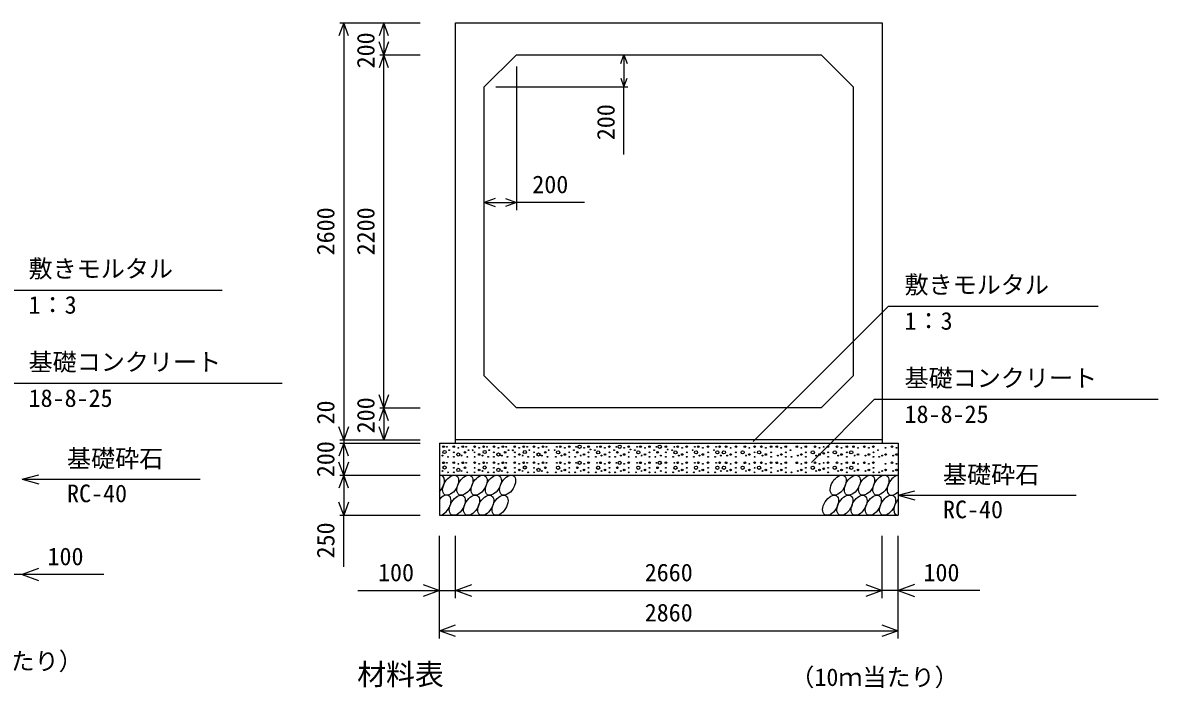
# Model space of a CAD drawing. Units: millimetres, scale not verified. Extents: x -100800 to 100800, y -35640 to 35640.
# Drawn here: x 41372 to 48450, y 13662 to 17810 of the extents above; entities that cross this region are included whole.
import ezdxf
from ezdxf.enums import TextEntityAlignment as Align

# ---------------------------------------------------------------- set-up
doc = ezdxf.new("R2010")
doc.units = ezdxf.units.MM
doc.header["$LTSCALE"] = 120
for name, color, linetype, lineweight in [('0-0_DIM', 7, 'Continuous', 25), ('0-2_HATCH', 6, 'Continuous', 25), ('0-5_OUTLINE', 3, 'Continuous', 25), ('0-7_TXT', 7, 'Continuous', 25)]:
    doc.layers.add(name, color=color, linetype=linetype, lineweight=lineweight)
doc.styles.add('ＭＳ ゴシック', font='')
doc.styles.get('ＭＳ ゴシック').set_extended_font_data('MS Gothic')

msp = doc.modelspace()

# ---------------------------------------------------------------- linework, layer by layer
at = {"layer": '0-0_DIM'}
for p, q in [((43349, 17810.3), (43849.1, 17810.3)), ((43373, 17810.3), (43373, 15210.3)), ((43623, 17810.3), (43623, 17610.3)), ((43599, 17610.3), (43849.1, 17610.3)), ((43623, 15410.3), (43623, 17610.3)), ((45119.5, 17610.3), (45119.5, 17410.3)), ((44449.1, 17538.3), (44449.1, 16641.7)), ((44321.1, 17410.3), (45143.5, 17410.3)), ((45119.5, 16989.5), (45119.5, 17410.3)), ((44249.1, 16689.7), (44449.1, 16689.7)), ((44873.2, 16689.7), (44449.1, 16689.7)), ((41309, 16144.2), (42614.7, 16144.2)), ((46769, 16044.2), (45924.9, 15200.2)), ((46769, 16044.2), (48074.7, 16044.2)), ((41221.3, 15563.1), (42990.3, 15563.1)), ((46681.3, 15463.1), (46288.5, 15070.3)), ((46681.3, 15463.1), (48450.3, 15463.1)), ((43599, 15410.3), (43849.1, 15410.3)), ((43623, 15410.3), (43623, 15210.3)), ((43349, 15210.3), (43849.1, 15210.3)), ((43349, 15190.3), (43849.1, 15190.3)), ((43373, 15210.3), (43373, 15190.3)), ((43373, 14990.3), (43373, 15190.3)), ((41369.1, 14965.3), (41473.4, 14993.3)), ((41369.1, 14965.3), (42478, 14965.3)), ((41369.1, 14965.3), (41473.4, 14937.3)), ((43349, 14990.3), (43849.1, 14990.3)), ((43373, 14990.3), (43373, 14740.3)), ((46829.1, 14865.3), (46933.4, 14893.3)), ((46829.1, 14865.3), (47938, 14865.3)), ((46829.1, 14865.3), (46933.4, 14837.3)), ((43349, 14740.3), (43849.1, 14740.3)), ((43373, 14418.2), (43373, 14740.3)), ((43969.1, 13973.1), (43969.1, 14612.7)), ((44069.1, 14223.1), (44069.1, 14612.7)), ((46729.1, 14223.1), (46729.1, 14612.7)), ((46829.1, 13973.1), (46829.1, 14612.7)), ((43461.1, 14271.1), (43969.1, 14271.1)), ((43969.1, 14271.1), (44069.1, 14271.1)), ((44069.1, 14271.1), (46729.1, 14271.1)), ((43969.1, 14021.1), (46829.1, 14021.1))]:
    msp.add_line(p, q, dxfattribs=at)
for points in [[(43402.6, 17729.1), (43373, 17810.3), (43343.5, 17729.1)], [(43652.6, 17729.1), (43623, 17810.3), (43593.5, 17729.1)], [(43652.6, 17691.5), (43623, 17610.3), (43593.5, 17691.5)], [(43652.6, 17529.1), (43623, 17610.3), (43593.5, 17529.1)], [(45099.8, 17556.2), (45119.5, 17610.3), (45139.2, 17556.2)], [(45099.8, 17464.4), (45119.5, 17410.3), (45139.2, 17464.4)], [(44316.8, 16714.3), (44249.1, 16689.7), (44316.8, 16665)], [(44381.4, 16714.3), (44449.1, 16689.7), (44381.4, 16665)], [(43652.6, 15491.5), (43623, 15410.3), (43593.5, 15491.5)], [(43652.6, 15329.1), (43623, 15410.3), (43593.5, 15329.1)], [(43402.6, 15291.5), (43373, 15210.3), (43343.5, 15291.5)], [(43652.6, 15291.5), (43623, 15210.3), (43593.5, 15291.5)], [(43402.6, 15109.1), (43373, 15190.3), (43343.5, 15109.1)], [(43402.6, 15071.5), (43373, 14990.3), (43343.5, 15071.5)], [(43402.6, 14909.1), (43373, 14990.3), (43343.5, 14909.1)], [(43402.6, 14821.5), (43373, 14740.3), (43343.5, 14821.5)], [(41877.1, 14371.1), (41369.1, 14371.1), (41269.1, 14371.1)], [(41470.6, 14408), (41369.1, 14371.1), (41470.6, 14334.1)], [(43867.6, 14308), (43969.1, 14271.1), (43867.6, 14234.1)], [(44170.6, 14234.1), (44069.1, 14271.1), (44170.6, 14308)], [(46627.6, 14308), (46729.1, 14271.1), (46627.6, 14234.1)], [(46930.6, 14308), (46829.1, 14271.1), (46930.6, 14234.1)], [(47337.1, 14271.1), (46829.1, 14271.1), (46729.1, 14271.1)], [(44070.6, 13984.1), (43969.1, 14021.1), (44070.6, 14058)], [(46727.6, 14058), (46829.1, 14021.1), (46727.6, 13984.1)]]:
    msp.add_lwpolyline(points, dxfattribs=at)
at = {"layer": '0-2_HATCH'}
for centre, radius in [((43995.1, 15167.5), 5), ((44016.2, 15167.5), 2.5), ((44030.2, 15146.5), 2.5), ((44059.1, 15168.4), 5), ((44087.1, 15160.5), 2.5), ((44115.1, 15167.5), 5), ((44136.2, 15167.5), 2.5), ((44150.2, 15146.5), 2.5), ((44176.7, 15145.6), 2.5), ((44189.1, 15168.4), 5), ((44217.1, 15160.5), 2.5), ((44245.1, 15167.5), 5), ((44266.2, 15167.5), 2.5), ((44280.2, 15146.5), 2.5), ((44309.1, 15168.4), 5), ((44337.1, 15160.5), 2.5), ((44365.1, 15167.5), 5), ((44386.2, 15167.5), 2.5), ((44400.2, 15146.5), 2.5), ((44426.7, 15145.6), 2.5), ((44439.1, 15168.4), 5), ((44467.1, 15160.5), 2.5), ((44495.1, 15167.5), 5), ((44516.2, 15167.5), 2.5), ((44530.2, 15146.5), 2.5), ((44559.1, 15168.4), 5), ((44587.1, 15160.5), 2.5), ((44615.1, 15167.5), 5), ((44636.2, 15167.5), 2.5), ((44650.2, 15146.5), 2.5), ((44688, 15146.5), 2.5), ((44702, 15167.5), 2.5), ((44723.1, 15167.5), 5), ((44751.1, 15160.5), 2.5), ((44779.1, 15168.4), 5), ((44808, 15146.5), 2.5), ((44822, 15167.5), 2.5), ((44843.1, 15167.5), 10), ((44871.1, 15160.5), 2.5), ((44899.1, 15168.4), 5), ((44910.5, 15150.8), 2.5), ((44938, 15146.5), 2.5), ((44952, 15167.5), 2.5), ((44973.1, 15167.5), 5), ((45001.1, 15160.5), 2.5), ((45029.1, 15168.4), 5), ((45058, 15146.5), 2.5), ((45072, 15167.5), 2.5), ((45093.1, 15167.5), 10), ((45121.1, 15160.5), 2.5), ((45149.1, 15168.4), 5), ((45160.5, 15150.8), 2.5), ((45188, 15146.5), 2.5), ((45202, 15167.5), 2.5), ((45223.1, 15167.5), 5), ((45251.1, 15160.5), 2.5), ((45279.1, 15168.4), 5), ((45308, 15146.5), 2.5), ((45322, 15167.5), 2.5), ((45343.1, 15167.5), 10), ((45381, 15168.4), 5), ((45392.3, 15150.8), 2.5), ((45419.8, 15146.5), 2.5), ((45433.9, 15167.5), 2.5), ((45454.9, 15167.5), 5), ((45482.9, 15160.5), 2.5), ((45511, 15168.4), 5), ((45547.9, 15146.5), 2.5), ((45561.9, 15167.5), 2.5), ((45582.9, 15167.5), 5), ((45611, 15160.5), 2.5), ((45643.9, 15168.4), 5), ((45680.8, 15146.5), 2.5), ((45694.8, 15167.5), 2.5), ((45715.9, 15167.5), 5), ((45756.5, 15167.5), 5), ((45784.6, 15160.5), 2.5), ((45817.5, 15168.4), 5), ((45873.4, 15167.5), 5), ((45901.4, 15160.5), 2.5), ((45934.3, 15168.4), 5), ((45976.1, 15167.5), 5), ((46004.1, 15160.5), 2.5), ((46037, 15168.4), 5), ((46072.3, 15167.5), 5), ((46100.3, 15160.5), 2.5), ((46128.4, 15168.4), 5), ((46157.2, 15146.5), 2.5), ((46197.1, 15167.5), 5), ((46225.1, 15160.5), 2.5), ((46253.2, 15168.4), 5), ((46310.5, 15167.5), 5), ((46338.6, 15160.5), 2.5), ((46364.7, 15167.5), 2.5), ((46392, 15168.4), 5), ((46447.9, 15167.5), 5), ((46476, 15160.5), 2.5), ((46508.9, 15168.4), 5), ((46550.6, 15167.5), 5), ((46578.7, 15160.5), 2.5), ((46618.4, 15167.5), 5), ((46646.4, 15160.5), 2.5), ((46674.5, 15168.4), 5), ((46703.4, 15146.5), 2.5), ((46750.4, 15160.5), 2.5), ((46790.2, 15167.5), 5), ((46818.2, 15160.5), 2.5), ((43988.1, 15112.3), 2.5), ((44001.7, 15134.5), 10), ((44023.2, 15104.4), 2.5), ((44059.1, 15132.5), 2.5), ((44059.1, 15104.4), 2.5), ((44087.1, 15119.3), 10), ((44108.1, 15112.3), 2.5), ((44129.2, 15132.5), 5), ((44143.2, 15104.4), 2.5), ((44189.1, 15132.5), 2.5), ((44189.1, 15104.4), 2.5), ((44217.1, 15119.3), 5), ((44238.1, 15112.3), 2.5), ((44251.7, 15134.5), 10), ((44273.2, 15104.4), 2.5), ((44309.1, 15132.5), 2.5), ((44309.1, 15104.4), 2.5), ((44337.1, 15119.3), 10), ((44358.1, 15112.3), 2.5), ((44379.2, 15132.5), 5), ((44393.2, 15104.4), 2.5), ((44439.1, 15132.5), 2.5), ((44439.1, 15104.4), 2.5), ((44467.1, 15119.3), 5), ((44488.1, 15112.3), 2.5), ((44501.7, 15134.5), 10), ((44523.2, 15104.4), 2.5), ((44559.1, 15132.5), 2.5), ((44559.1, 15104.4), 2.5), ((44587.1, 15119.3), 10), ((44608.1, 15112.3), 2.5), ((44629.2, 15132.5), 5), ((44643.2, 15104.4), 2.5), ((44695, 15104.4), 2.5), ((44709, 15132.5), 10), ((44730.1, 15112.3), 2.5), ((44751.1, 15119.3), 5), ((44779.1, 15132.5), 2.5), ((44779.1, 15104.4), 2.5), ((44815, 15104.4), 2.5), ((44829, 15132.5), 5), ((44843.1, 15067.5), 10), ((44850.1, 15112.3), 2.5), ((44871.1, 15119.3), 5), ((44899.1, 15132.5), 2.5), ((44899.1, 15104.4), 2.5), ((44945, 15104.4), 2.5), ((44959, 15132.5), 10), ((44980.1, 15112.3), 2.5), ((45001.1, 15119.3), 5), ((45029.1, 15132.5), 2.5), ((45029.1, 15104.4), 2.5), ((45065, 15104.4), 2.5), ((45079, 15132.5), 5), ((45093.1, 15067.5), 10), ((45100.1, 15112.3), 2.5), ((45121.1, 15119.3), 5), ((45149.1, 15132.5), 2.5), ((45149.1, 15104.4), 2.5), ((45195, 15104.4), 2.5), ((45209, 15132.5), 10), ((45230.1, 15112.3), 2.5), ((45251.1, 15119.3), 5), ((45279.1, 15132.5), 2.5), ((45279.1, 15104.4), 2.5), ((45315, 15104.4), 2.5), ((45329, 15132.5), 5), ((45343.1, 15067.5), 10), ((45350.1, 15112.3), 2.5), ((45381, 15132.5), 2.5), ((45381, 15104.4), 2.5), ((45426.8, 15104.4), 2.5), ((45440.9, 15132.5), 10), ((45461.9, 15112.3), 2.5), ((45482.9, 15119.3), 5), ((45511, 15132.5), 2.5), ((45511, 15104.4), 2.5), ((45554.9, 15104.4), 2.5), ((45568.9, 15132.5), 10), ((45590, 15112.3), 2.5), ((45611, 15119.3), 5), ((45643.9, 15132.5), 2.5), ((45643.9, 15104.4), 2.5), ((45687.8, 15104.4), 2.5), ((45701.9, 15132.5), 10), ((45722.9, 15112.3), 2.5), ((45742.5, 15132.5), 10), ((45763.6, 15112.3), 2.5), ((45784.6, 15119.3), 5), ((45817.5, 15132.5), 2.5), ((45817.5, 15104.4), 2.5), ((45859.4, 15132.5), 10), ((45880.4, 15112.3), 2.5), ((45901.4, 15119.3), 5), ((45934.3, 15132.5), 2.5), ((45934.3, 15104.4), 2.5), ((45962.1, 15132.5), 10), ((45983.1, 15112.3), 2.5), ((46004.1, 15119.3), 5), ((46037, 15132.5), 2.5), ((46037, 15104.4), 2.5), ((46079.3, 15112.3), 2.5), ((46100.3, 15119.3), 5), ((46128.4, 15132.5), 2.5), ((46128.4, 15104.4), 2.5), ((46164.2, 15104.4), 2.5), ((46204.1, 15112.3), 2.5), ((46225.1, 15119.3), 5), ((46253.2, 15132.5), 2.5), ((46253.2, 15104.4), 2.5), ((46296.5, 15132.5), 10), ((46317.5, 15112.3), 2.5), ((46338.6, 15119.3), 5), ((46364.7, 15126.3), 5), ((46392, 15132.5), 2.5), ((46392, 15104.4), 2.5), ((46433.9, 15132.5), 10), ((46455, 15112.3), 2.5), ((46476, 15119.3), 5), ((46508.9, 15132.5), 2.5), ((46508.9, 15104.4), 2.5), ((46536.6, 15132.5), 10), ((46557.6, 15112.3), 2.5), ((46578.7, 15119.3), 5), ((46625.4, 15112.3), 2.5), ((46646.4, 15119.3), 5), ((46674.5, 15132.5), 2.5), ((46674.5, 15104.4), 2.5), ((46710.4, 15104.4), 2.5), ((46729.4, 15112.3), 2.5), ((46750.4, 15119.3), 5), ((46797.2, 15112.3), 2.5), ((46818.2, 15119.3), 5), ((43988.1, 15016.2), 2.5), ((43995.1, 15067.5), 5), ((44001.7, 15038.4), 10), ((44016.2, 15067.5), 2.5), ((44023.2, 15008.4), 2.5), ((44059.1, 15068.4), 5), ((44059.1, 15036.4), 2.5), ((44059.1, 15008.4), 2.5), ((44087.1, 15023.2), 10), ((44087.1, 15060.5), 2.5), ((44108.1, 15016.2), 2.5), ((44115.1, 15067.5), 5), ((44129.2, 15036.4), 5), ((44136.2, 15067.5), 2.5), ((44143.2, 15008.4), 2.5), ((44189.1, 15068.4), 5), ((44189.1, 15036.4), 2.5), ((44189.1, 15008.4), 2.5), ((44217.1, 15023.2), 5), ((44217.1, 15060.5), 2.5), ((44238.1, 15016.2), 2.5), ((44245.1, 15067.5), 5), ((44251.7, 15038.4), 10), ((44266.2, 15067.5), 2.5), ((44273.2, 15008.4), 2.5), ((44309.1, 15068.4), 5), ((44309.1, 15036.4), 2.5), ((44309.1, 15008.4), 2.5), ((44337.1, 15023.2), 10), ((44337.1, 15060.5), 2.5), ((44358.1, 15016.2), 2.5), ((44365.1, 15067.5), 5), ((44379.2, 15036.4), 5), ((44386.2, 15067.5), 2.5), ((44393.2, 15008.4), 2.5), ((44439.1, 15068.4), 5), ((44439.1, 15036.4), 2.5), ((44439.1, 15008.4), 2.5), ((44467.1, 15023.2), 5), ((44467.1, 15060.5), 2.5), ((44488.1, 15016.2), 2.5), ((44495.1, 15067.5), 5), ((44501.7, 15038.4), 10), ((44516.2, 15067.5), 2.5), ((44523.2, 15008.4), 2.5), ((44559.1, 15068.4), 5), ((44559.1, 15036.4), 2.5), ((44559.1, 15008.4), 2.5), ((44587.1, 15023.2), 10), ((44587.1, 15060.5), 2.5), ((44608.1, 15016.2), 2.5), ((44615.1, 15067.5), 5), ((44629.2, 15036.4), 5), ((44636.2, 15067.5), 2.5), ((44643.2, 15008.4), 2.5), ((44695, 15008.4), 2.5), ((44709, 15036.4), 10), ((44702, 15067.5), 2.5), ((44723.1, 15067.5), 5), ((44730.1, 15016.2), 2.5), ((44751.1, 15023.2), 5), ((44751.1, 15060.5), 2.5), ((44779.1, 15068.4), 5), ((44779.1, 15036.4), 2.5), ((44779.1, 15008.4), 2.5), ((44815, 15008.4), 2.5), ((44822, 15067.5), 2.5), ((44829, 15036.4), 5), ((44850.1, 15016.2), 2.5), ((44871.1, 15023.2), 5), ((44871.1, 15060.5), 2.5), ((44899.1, 15068.4), 5), ((44899.1, 15036.4), 2.5), ((44899.1, 15008.4), 2.5), ((44945, 15008.4), 2.5), ((44959, 15036.4), 10), ((44952, 15067.5), 2.5), ((44973.1, 15067.5), 5), ((44980.1, 15016.2), 2.5), ((45001.1, 15023.2), 5), ((45001.1, 15060.5), 2.5), ((45029.1, 15068.4), 5), ((45029.1, 15036.4), 2.5), ((45029.1, 15008.4), 2.5), ((45065, 15008.4), 2.5), ((45072, 15067.5), 2.5), ((45079, 15036.4), 5), ((45100.1, 15016.2), 2.5), ((45121.1, 15023.2), 5), ((45121.1, 15060.5), 2.5), ((45149.1, 15068.4), 5), ((45149.1, 15036.4), 2.5), ((45149.1, 15008.4), 2.5), ((45195, 15008.4), 2.5), ((45209, 15036.4), 10), ((45202, 15067.5), 2.5), ((45223.1, 15067.5), 5), ((45230.1, 15016.2), 2.5), ((45251.1, 15023.2), 5), ((45251.1, 15060.5), 2.5), ((45279.1, 15068.4), 5), ((45279.1, 15036.4), 2.5), ((45279.1, 15008.4), 2.5), ((45315, 15008.4), 2.5), ((45322, 15067.5), 2.5), ((45329, 15036.4), 5), ((45350.1, 15016.2), 2.5), ((45381, 15068.4), 5), ((45381, 15036.4), 2.5), ((45381, 15008.4), 2.5), ((45426.8, 15008.4), 2.5), ((45440.9, 15036.4), 10), ((45433.9, 15067.5), 2.5), ((45454.9, 15067.5), 5), ((45461.9, 15016.2), 2.5), ((45482.9, 15023.2), 5), ((45482.9, 15060.5), 2.5), ((45511, 15068.4), 5), ((45511, 15036.4), 2.5), ((45511, 15008.4), 2.5), ((45554.9, 15008.4), 2.5), ((45568.9, 15036.4), 10), ((45561.9, 15067.5), 2.5), ((45582.9, 15067.5), 5), ((45590, 15016.2), 2.5), ((45611, 15023.2), 5), ((45611, 15060.5), 2.5), ((45643.9, 15068.4), 5), ((45643.9, 15036.4), 2.5), ((45643.9, 15008.4), 2.5), ((45687.8, 15008.4), 2.5), ((45701.9, 15036.4), 10), ((45694.8, 15067.5), 2.5), ((45715.9, 15067.5), 5), ((45722.9, 15016.2), 2.5), ((45742.5, 15036.4), 10), ((45756.5, 15067.5), 5), ((45763.6, 15016.2), 2.5), ((45784.6, 15023.2), 5), ((45784.6, 15060.5), 2.5), ((45817.5, 15068.4), 5), ((45817.5, 15036.4), 2.5), ((45817.5, 15008.4), 2.5), ((45859.4, 15036.4), 10), ((45873.4, 15067.5), 5), ((45880.4, 15016.2), 2.5), ((45901.4, 15023.2), 5), ((45901.4, 15060.5), 2.5), ((45934.3, 15068.4), 5), ((45934.3, 15036.4), 2.5), ((45934.3, 15008.4), 2.5), ((45962.1, 15036.4), 10), ((45976.1, 15067.5), 5), ((45983.1, 15016.2), 2.5), ((46004.1, 15023.2), 5), ((46004.1, 15060.5), 2.5), ((46037, 15068.4), 5), ((46037, 15036.4), 2.5), ((46037, 15008.4), 2.5), ((46072.3, 15067.5), 5), ((46079.3, 15016.2), 2.5), ((46100.3, 15023.2), 5), ((46100.3, 15060.5), 2.5), ((46128.4, 15068.4), 5), ((46128.4, 15036.4), 2.5), ((46128.4, 15008.4), 2.5), ((46164.2, 15008.4), 2.5), ((46197.1, 15067.5), 5), ((46204.1, 15016.2), 2.5), ((46225.1, 15023.2), 5), ((46225.1, 15060.5), 2.5), ((46253.2, 15068.4), 5), ((46253.2, 15036.4), 2.5), ((46253.2, 15008.4), 2.5), ((46296.5, 15036.4), 10), ((46310.5, 15067.5), 5), ((46317.5, 15016.2), 2.5), ((46338.6, 15023.2), 5), ((46338.6, 15060.5), 2.5), ((46364.7, 15030.2), 5), ((46364.7, 15067.5), 2.5), ((46392, 15068.4), 5), ((46392, 15036.4), 2.5), ((46392, 15008.4), 2.5), ((46433.9, 15036.4), 10), ((46447.9, 15067.5), 5), ((46455, 15016.2), 2.5), ((46476, 15023.2), 5), ((46476, 15060.5), 2.5), ((46508.9, 15068.4), 5), ((46508.9, 15036.4), 2.5), ((46508.9, 15008.4), 2.5), ((46536.6, 15036.4), 10), ((46550.6, 15067.5), 5), ((46557.6, 15016.2), 2.5), ((46578.7, 15023.2), 5), ((46578.7, 15060.5), 2.5), ((46618.4, 15067.5), 5), ((46625.4, 15016.2), 2.5), ((46646.4, 15023.2), 5), ((46646.4, 15060.5), 2.5), ((46674.5, 15068.4), 5), ((46674.5, 15036.4), 2.5), ((46674.5, 15008.4), 2.5), ((46710.4, 15008.4), 2.5), ((46729.4, 15016.2), 2.5), ((46750.4, 15023.2), 5), ((46750.4, 15060.5), 2.5), ((46790.2, 15067.5), 5), ((46797.2, 15016.2), 2.5), ((46818.2, 15023.2), 5), ((46818.2, 15060.5), 2.5)]:
    msp.add_circle(centre, radius, dxfattribs=at)
for centre, start_param, end_param in [((43950.8, 14927.8), 4.335544, 6.724593), ((46809.8, 14927.8), 0.419949, 4.357003), ((43992.3, 14802.8), 3.496422, 7.58605), ((46851.4, 14802.8), 1.28053, 3.496422)]:
    msp.add_ellipse(centre, major_axis=(36.4, 58.9), ratio=0.5792, start_param=start_param, end_param=end_param, dxfattribs=at)
for centre in [(44039.5, 14927.8), (44128.2, 14927.8), (44216.9, 14927.8), (44305.6, 14927.8), (44394.3, 14927.8), (46455, 14927.8), (46543.7, 14927.8), (46632.4, 14927.8), (46721.1, 14927.8), (44081, 14802.8), (44169.7, 14802.8), (44258.4, 14802.8), (44347.1, 14802.8), (46407.9, 14802.8), (46496.6, 14802.8), (46585.3, 14802.8), (46674, 14802.8), (46762.7, 14802.8)]:
    msp.add_ellipse(centre, major_axis=(36.4, 58.9), ratio=0.5792, dxfattribs=at)
at = {"layer": '0-5_OUTLINE'}
for p, q in [((44069.1, 15190.3), (44069.1, 17810.3)), ((44449.1, 17610.3), (44249.1, 17410.3)), ((44449.1, 17610.3), (46349.1, 17610.3)), ((46549.1, 17410.3), (46349.1, 17610.3)), ((44249.1, 15610.3), (44249.1, 17410.3)), ((46549.1, 17410.3), (46549.1, 15610.3)), ((44449.1, 15410.3), (44249.1, 15610.3)), ((46549.1, 15610.3), (46349.1, 15410.3)), ((46349.1, 15410.3), (44449.1, 15410.3)), ((43969.1, 15190.3), (43969.1, 14740.3)), ((43969.1, 15190.3), (46829.1, 15190.3)), ((46729.1, 15210.3), (44069.1, 15210.3)), ((46829.1, 15190.3), (46829.1, 14740.3)), ((43969.1, 14990.3), (46829.1, 14990.3)), ((43969.1, 14740.3), (46829.1, 14740.3))]:
    msp.add_line(p, q, dxfattribs=at)
msp.add_lwpolyline([(44069.1, 17810.3), (46729.1, 17810.3), (46729.1, 15190.3)], dxfattribs=at)

# ---------------------------------------------------------------- texts
at = {"layer": '0-0_DIM', "style": 'ＭＳ ゴシック'}
for s, p in [('200', (43598, 17525.6)), ('200', (45094.5, 17078)), ('2600', (43348, 16360.3)), ('2200', (43598, 16360.3)), ('20', (43348, 15306.2)), ('200', (43598, 15251.1)), ('200', (43348, 14977.8)), ('250', (43348, 14471.5))]:
    msp.add_text(s, height=110, rotation=90, dxfattribs=at).set_placement(p, align=Align.BOTTOM_LEFT)
for s, p in [('200', (44548.3, 16714.7)), ('敷きモルタル', (41408.6, 16189.2)), ('敷きモルタル', (46868.6, 16089.2)), ('1：3', (41408.6, 15964)), ('1：3', (46868.6, 15864)), ('基礎コンクリート', (41408.6, 15608)), ('基礎コンクリート', (46868.6, 15508)), ('18-8-25', (41408.6, 15382.9)), ('18-8-25', (46868.6, 15282.9)), ('基礎砕石', (41648.3, 15006.5)), ('基礎砕石', (47108.3, 14906.5)), ('RC-40', (41648.3, 14788.9)), ('RC-40', (47108.3, 14688.9)), ('100', (41526.5, 14396.1)), ('100', (43586.7, 14296.1)), ('2660', (45249.1, 14296.1)), ('100', (46986.5, 14296.1)), ('2860', (45249.1, 14046.1))]:
    msp.add_text(s, height=110, dxfattribs=at).set_placement(p, align=Align.BOTTOM_LEFT)
at = {"layer": '0-7_TXT', "style": 'ＭＳ ゴシック'}
for s, height, p in [('（10ｍ当たり）', 110, (40696.6, 13743.6)), ('材料表', 132, (43456.6, 13643.6)), ('（10ｍ当たり）', 110, (46156.6, 13643.6))]:
    msp.add_text(s, height=height, dxfattribs=at).set_placement(p, align=Align.BOTTOM_LEFT)

doc.saveas('drawing.dxf')
